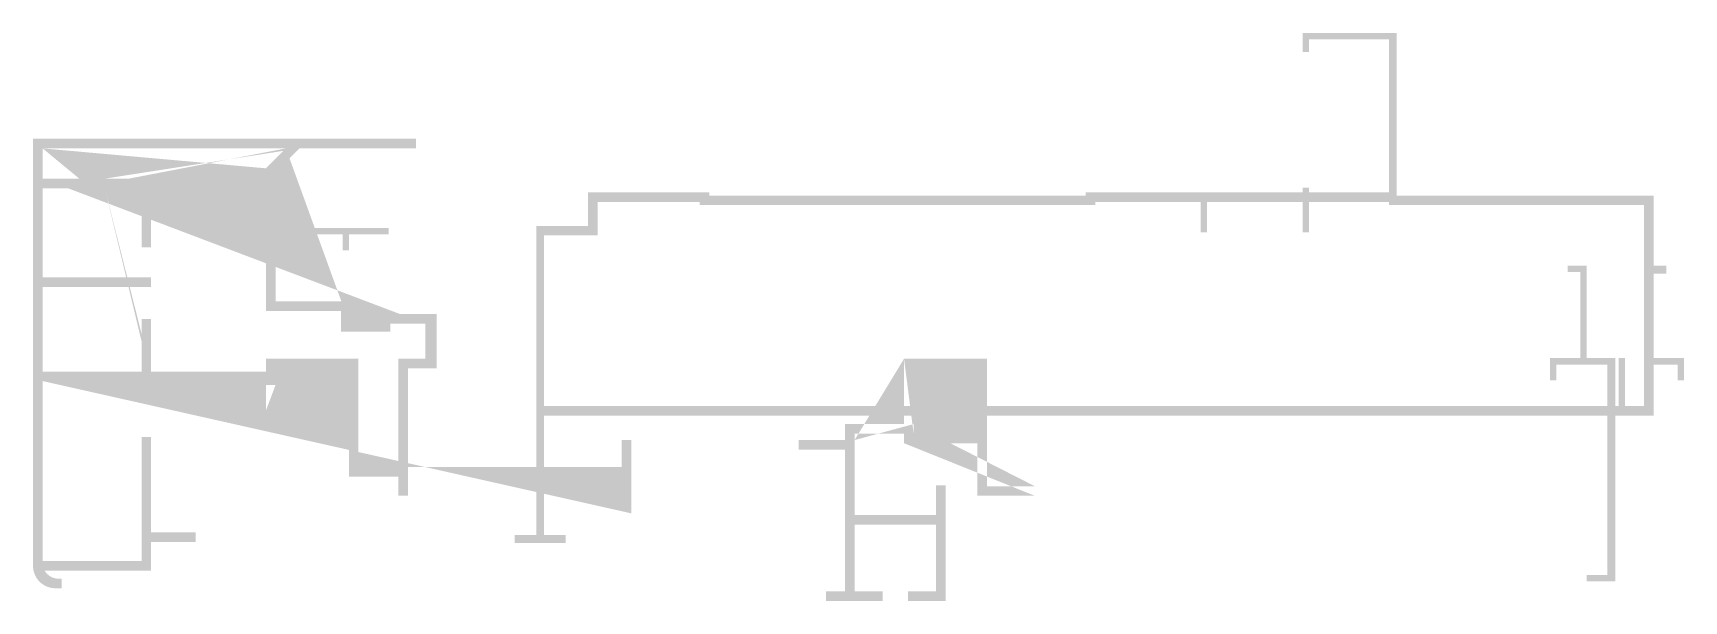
# Model space of a CAD drawing. Header units: millimetres. Extents: x 13424 to 65168, y 10376 to 28195.
import ezdxf

# ---------------------------------------------------------------- set-up
doc = ezdxf.new("R2010")
doc.units = ezdxf.units.MM
doc.layers.add('__覆盖_S30-colu_TEN25GL4_设计区$0$S_WALL_HACH', color=30, linetype='Continuous')
doc.layers.add('S_WALL_HACH', color=30, linetype='Continuous')

# ---------------------------------------------------------------- blocks, each defined once
blk = doc.blocks.new('1111')
at = {"layer": 'S_WALL_HACH'}
h = blk.add_hatch(color=256, dxfattribs=at)
h.dxf.hatch_style = 1
h.paths.add_polyline_path([(22596.56310282723, -3930.409339930135), (22696.56310282723, -3930.409339930135), (22696.56310282723, -2430.409339930135), (22896.56310282723, -2430.409339930135), (22896.56310282723, -3930.409339930135), (23496.56310282723, -3930.409339930135), (23496.56310282723, -2630.409339930135), (23496.56310282723, 2369.590660069865), (15496.56310282723, 2369.590660069865), (15496.56310282723, 2469.590660069865), (12996.56310282723, 2469.590660069865), (12996.56310282723, 1519.590660069865), (12796.56310282723, 1519.590660069865), (12796.56310282723, 2469.590660069865), (9796.563102827233, 2469.590660069865), (9796.563102827233, 1519.590660069865), (9596.563102827233, 1519.590660069865), (9596.563102827233, 2469.590660069865), (6296.563102827233, 2469.590660069865), (6296.563102827233, 2369.590660069865), (-6103.436897172767, 2369.590660069865), (-6103.436897172767, 2469.590660069865), (-9303.436897172767, 2469.590660069865), (-9303.436897172767, 1419.590660069865), (-10978.43689717277, 1419.590660069865), (-10978.43689717277, -3930.409339930135), (22346.56310282723, -3930.409339930135), (22346.56310282723, -2630.409339930135), (20746.56310282723, -2630.409339930135), (20746.56310282723, -3130.409339930135), (20546.56310282723, -3130.409339930135), (20546.56310282723, -2430.409339930135), (21496.56310282723, -2430.409339930135), (21496.56310282723, 269.5906600698654), (21096.56310282723, 269.5906600698654), (21096.56310282723, 469.5906600698654), (21696.56310282723, 469.5906600698654), (21696.56310282723, -2430.409339930135), (22596.56310282723, -2430.409339930135), (22596.56310282723, -9430.409339930135), (21696.56310282723, -9430.409339930135), (21696.56310282723, -9230.409339930135), (22346.56310282723, -9230.409339930135), (22346.56310282723, -4230.409339930135), (-10978.43689717277, -4230.409339930135), (-10978.43689717277, -7980.409339930135), (-10303.43689717277, -7980.409339930135), (-10303.43689717277, -8230.409339930135), (-11103.43689717277, -8230.409339930135), (-11903.43689717277, -8230.409339930135), (-11903.43689717277, -7980.409339930135), (-11228.43689717277, -7980.409339930135), (-11228.43689717277, 1719.590660069865), (-9603.436897172767, 1719.590660069865), (-9603.436897172767, 2769.590660069865), (-5803.436897172767, 2769.590660069865), (-5803.436897172767, 2669.590660069865), (5996.563102827233, 2669.590660069865), (5996.563102827233, 2769.590660069865), (9796.563102827233, 2769.590660069865), (12796.56310282723, 2769.590660069865), (12796.56310282723, 2919.590660069865), (12996.56310282723, 2919.590660069865), (12996.56310282723, 2769.590660069865), (15496.56310282723, 2769.590660069865), (15496.56310282723, 7569.590660069865), (12996.56310282723, 7569.590660069865), (12996.56310282723, 7169.590660069865), (12796.56310282723, 7169.590660069865), (12796.56310282723, 7769.590660069865), (15746.56310282723, 7769.590660069865), (15746.56310282723, 2669.590660069865), (23796.56310282723, 2669.590660069865), (23796.56310282723, 469.5906600698654), (24196.56310282723, 469.5906600698654), (24196.56310282723, 219.5906600698654), (23796.56310282723, 219.5906600698654), (23796.56310282723, -2430.409339930135), (24746.56310282723, -2430.409339930135), (24746.56310282723, -3130.409339930135), (24546.56310282723, -3130.409339930135), (24546.56310282723, -2630.409339930135), (23796.56310282723, -2630.409339930135), (23796.56310282723, -4230.409339930135), (22596.56310282723, -4230.409339930135), (22596.56310282723, -4180.409339930135)])

msp = doc.modelspace()

# ---------------------------------------------------------------- hatches: boundary and pattern name
at = {"layer": '__覆盖_S30-colu_TEN25GL4_设计区$0$S_WALL_HACH'}
h = msp.add_hatch(color=256, dxfattribs=at)
h.dxf.hatch_style = 1
edge = h.paths.add_edge_path()
edge.add_line((13723.88204084412, 17275.83145416423), (20723.88204084418, 17275.8302889443))
edge.add_line((20723.88204084418, 17275.8302889443), (20723.88204084412, 17150.83029727452))
edge.add_line((20723.88204084412, 17150.83029727452), (21023.88204084412, 17150.83029727452))
edge.add_line((21023.88204084412, 17150.83029727452), (21023.88204084412, 17675.83145416435))
edge.add_line((21023.88204084412, 17675.83145416435), (23323.88204084063, 17675.83145416423))
edge.add_line((23323.88204084063, 17675.83145416423), (23323.88204084063, 14275.83145416423))
edge.add_line((23323.88204084063, 14275.83145416423), (24873.88204084284, 14275.83145416423))
edge.add_line((24873.88204084284, 14275.83145416423), (24873.88204084284, 13675.48164694523))
edge.add_line((24873.88204084284, 13675.48164694523), (25173.88173362147, 13675.48164694523))
edge.add_line((25173.88173362147, 13675.48164694523), (25173.8820408429, 15425.83145416423))
edge.add_line((25173.8820408429, 15425.83145416423), (25174.46688401059, 16825.69777656009))
edge.add_line((25174.46688401059, 16825.69777656009), (24874.81101201411, 16825.69777656009))
edge.add_line((24874.81101201411, 16825.69777656009), (24874.63886849338, 14575.83145416435))
edge.add_line((24874.63886849338, 14575.83145416435), (23623.88204084063, 14575.83145416423))
edge.add_line((23623.88204084063, 14575.83145416423), (23623.88204084063, 17975.83145416423))
edge.add_line((23623.88204084063, 17975.83145416423), (20723.88204084412, 17975.83145416423))
edge.add_line((20723.88204084412, 17975.83145416423), (20723.88204084418, 17575.8302889443))
edge.add_line((20723.88204084418, 17575.8302889443), (17123.88204084412, 17575.8308882002))
edge.add_line((17123.88204084412, 17575.8308882002), (17123.88204084412, 19225.83164338488))
edge.add_line((17123.88204084412, 19225.83164338488), (16823.88204084412, 19225.83164338488))
edge.add_line((16823.88204084412, 19225.83164338488), (16823.88204084412, 17575.83093813818))
edge.add_line((16823.88204084412, 17575.83093813818), (13723.88204084412, 17575.83145416423))
edge.add_line((13723.88204084412, 17575.83145416423), (13723.88204084412, 20225.88196082076))
edge.add_line((13723.88204084412, 20225.88196082076), (17123.75114068389, 20225.88196082076))
edge.add_line((17123.75114068389, 20225.88196082076), (17123.75114068389, 20525.88196082076))
edge.add_line((17123.75114068389, 20525.88196082076), (13723.88204173127, 20525.88196082076))
edge.add_line((13723.88204173127, 20525.88196082076), (13723.8820420088, 23325.83145416423))
edge.add_line((13723.8820420088, 23325.83145416423), (16824.23887000134, 23325.83145416423))
edge.add_line((16824.23887000134, 23325.83145416423), (16824.23887000128, 21475.87959971081))
edge.add_line((16824.23887000128, 21475.87959971081), (17123.88204084412, 21475.87959971081))
edge.add_line((17123.88204084412, 21475.87959971081), (17123.88204084407, 22875.83145416423))
edge.add_line((17123.88204084407, 22875.83145416423), (17124.23887000128, 23325.83145416412))
edge.add_line((17124.23887000128, 23325.83145416412), (18673.88204084407, 23325.83145416423))
edge.add_line((18673.88204084407, 23325.83145416423), (18673.88204084412, 22725.83145416423))
edge.add_line((18673.88204084412, 22725.83145416423), (20723.88204084412, 22725.83145416423))
edge.add_line((20723.88204084412, 22725.83145416423), (20723.88204084412, 19475.83145416423))
edge.add_line((20723.88204084412, 19475.83145416423), (23073.88635530905, 19475.83145416423))
edge.add_line((23073.88635530905, 19475.83145416423), (23073.89570333867, 18825.83145416423))
edge.add_line((23073.89570333867, 18825.83145416423), (24623.88564329804, 18825.83145416423))
edge.add_line((24623.88564329804, 18825.83145416423), (24623.88564329804, 19075.73817652266))
edge.add_line((24623.88564329804, 19075.73817652266), (25723.88204084412, 19075.83145416423))
edge.add_line((25723.88204084412, 19075.83145416423), (25723.88204084412, 17975.83145416423))
edge.add_line((25723.88204084412, 17975.83145416423), (24874.63880970416, 17975.83145416423))
edge.add_line((24874.63880970416, 17975.83145416423), (24874.63904286089, 16825.69777656009))
edge.add_line((24874.63904286089, 16825.69777656009), (25174.63885316387, 16825.69777656009))
edge.add_line((25174.63885316387, 16825.69777656009), (25174.63880970416, 17675.83145416423))
edge.add_line((25174.63880970416, 17675.83145416423), (26073.88204084412, 17675.83145416423))
edge.add_line((26073.88204084412, 17675.83145416423), (26073.88204084412, 19375.73817652289))
edge.add_line((26073.88204084412, 19375.73817652289), (24323.88564329804, 19375.73817652254))
edge.add_line((24323.88564329804, 19375.73817652254), (24323.88564329804, 19125.83145416412))
edge.add_line((24323.88564329804, 19125.83145416412), (23323.88204084412, 19125.83145416423))
edge.add_line((23323.88204084412, 19125.83145416423), (23323.88204084412, 19775.83145416423))
edge.add_line((23323.88204084412, 19775.83145416423), (21023.88204084412, 19775.83145416423))
edge.add_line((21023.88204084412, 19775.83145416423), (21023.88204084412, 21875.83145416423))
edge.add_line((21023.88204084412, 21875.83145416423), (23123.8820408443, 21875.83145416435))
edge.add_line((23123.8820408443, 21875.83145416435), (23123.88204084412, 21375.77534745133))
edge.add_line((23123.88204084412, 21375.77534745133), (23323.88204084412, 21375.77534745133))
edge.add_line((23323.88204084412, 21375.77534745133), (23323.88204084436, 21875.83145416423))
edge.add_line((23323.88204084436, 21875.83145416423), (24573.88204091095, 21875.83145416423))
edge.add_line((24573.88204091095, 21875.83145416423), (24573.88204091095, 22075.83145416423))
edge.add_line((24573.88204091095, 22075.83145416423), (21023.88204084412, 22075.83145416435))
edge.add_line((21023.88204084412, 22075.83145416435), (21023.88204084412, 23825.71451170929))
edge.add_line((21023.88204084412, 23825.71451170929), (21773.9989833046, 24575.83145416423))
edge.add_line((21773.9989833046, 24575.83145416423), (23923.88204095582, 24575.83145416423))
edge.add_line((23923.88204095582, 24575.83145416423), (23923.88204095582, 24875.83145416423))
edge.add_line((23923.88204095582, 24875.83145416423), (21649.73491459334, 24875.83145416423))
edge.add_line((21649.73491459334, 24875.83145416423), (20723.88204084412, 23949.97858042188))
edge.add_line((20723.88204084412, 23949.97858042188), (20723.88204084407, 23025.83145416412))
edge.add_line((20723.88204084407, 23025.83145416412), (18973.88204084412, 23025.83145416412))
edge.add_line((18973.88204084412, 23025.83145416412), (18973.88204084412, 23625.83145416423))
edge.add_line((18973.88204084412, 23625.83145416423), (13423.8820349701, 23625.83145416423))
edge.add_line((13423.8820349701, 23625.83145416423), (13423.88204084412, 11475.8314538257))
edge.add_arc((14123.88204084407, 11475.83145416423), 699.9999999999418, 180.0000000277095, 192.3736251099166)
edge.add_arc((14123.88204084389, 11475.831454164), 699.9999999997397, 192.373625109901, 268.2519906210474)
edge.add_line((14102.52939029085, 10776.1571983035), (14323.88204084412, 10775.83145416423))
edge.add_line((14323.88204084412, 10775.83145416423), (14323.88204084412, 11075.83145416423))
edge.add_line((14323.88204084412, 11075.83145416423), (14237.48636014713, 11076.01656593429))
edge.add_arc((14223.88204084412, 11575.83145416423), 500.0000000000084, 209.9999999900959, 271.559132572364, ccw=False)
edge.add_arc((14223.88204084418, 11575.83145416435), 500.000000000099, 180.0000000000134, 209.9999999901041, ccw=False)
edge.add_line((13723.88204084412, 11575.83145416423), (13723.88204084412, 17275.83145416423))
h = msp.add_hatch(color=256, dxfattribs=at)
h.dxf.hatch_style = 1
h.paths.add_polyline_path([(20723.88204095286, 17150.90948432835), (21023.8028279292, 17150.90948432835), (21023.8028279292, 16350.90948432835), (20723.88204095286, 16350.90948432835)], flags=0)
edge = h.paths.add_edge_path(flags=16)
edge.add_line((20723.88204095286, 17150.90948432835), (21023.8918775178, 17150.90948432835))
edge.add_line((21023.90446995397, 16350.90948432835), (20723.88204095286, 17150.90948432835))
edge.add_line((20723.88204095571, 16350.90948432835), (21023.90446995397, 16350.90948432835))
edge.add_line((21023.8918775178, 17150.90948432835), (20723.88204095571, 16350.90948432835))
edge = h.paths.add_edge_path(flags=16)
edge.add_line((21023.90446995397, 16350.90948432835), (20723.88204095286, 17150.90948432835))
edge.add_line((20723.88204095286, 16350.90948432835), (20723.88204095286, 17150.90948432835))
edge.add_line((20723.88204095571, 16350.90948432835), (21023.90446995397, 16350.90948432835))
edge = h.paths.add_edge_path(flags=0)
edge.add_line((20723.88204095286, 17150.90948432835), (21023.8028279292, 17150.90948432835))
edge.add_line((20723.88204095286, 17150.90948432835), (21023.8918775178, 17150.90948432835))
edge.add_line((21023.8918775178, 17150.90948432835), (20723.88204095571, 16350.90948432835))
edge.add_line((21023.8028279292, 16350.90948432835), (20723.88204095286, 16350.90948432835))
edge.add_line((21023.8028279292, 17150.90948432835), (21023.8028279292, 16350.90948432835))
edge = h.paths.add_edge_path()
edge.add_line((18523.88204084412, 12225.84453350748), (17123.88204084412, 12225.81068179163))
edge.add_line((17123.88204084412, 12225.81068179163), (17123.88204077526, 11325.83145420847))
edge.add_line((17123.88204077526, 11325.83145420847), (13439.99232426926, 11325.83145423699))
edge.add_arc((14111.23336421722, 11473.78914769168), 687.3543574917135, 179.8297591672608, 192.4305931148585, ccw=False)
edge.add_line((13423.8820408443, 11475.83145529311), (13423.8820408443, 24875.43904957385))
edge.add_line((13423.8820408443, 24875.43904957385), (25423.88969883724, 24875.92966084147))
edge.add_line((25423.88969883724, 24875.92966084147), (25423.87438522268, 24575.7753475653))
edge.add_line((25423.87438522268, 24575.7753475653), (21773.9665597399, 24575.83145413059))
edge.add_line((20723.88564329798, 23949.92247381958), (20723.8932364512, 23025.82754167891))
edge.add_line((20723.8932364512, 23025.82754167891), (18974.02629860037, 23025.82754167891))
edge.add_line((18974.02629860037, 23025.82754167891), (18974.02629859903, 23625.82754138217))
edge.add_line((18974.02629859903, 23625.82754138217), (15673.8820408443, 23625.82466936111))
edge.add_line((21773.96800784126, 24575.83145413059), (21023.88622405054, 23825.70620064635))
edge.add_line((21023.88622405054, 23825.70620064635), (21023.89440543851, 22075.79180772789))
edge.add_line((21023.89440543851, 22075.79180772789), (24573.84391391854, 22075.7934545743))
edge.add_line((24573.84391391854, 22075.7934545743), (24573.8449340401, 21875.79345457745))
edge.add_line((24573.8449340401, 21875.79345457745), (23323.86949085339, 21875.7870789431))
edge.add_line((23323.86949085339, 21875.7870789431), (23323.85067218199, 21375.78707884334))
edge.add_line((23323.85067218199, 21375.78707884334), (23123.87178612943, 21375.78605882952))
edge.add_line((23123.87178612943, 21375.78605882952), (23123.84493405832, 21875.78605869634))
edge.add_line((23123.84493405832, 21875.78605869634), (21023.87132991641, 21875.77534742036))
edge.add_line((21023.87132991641, 21875.77534742036), (21023.88204119244, 19775.7753474476))
edge.add_line((21023.88204119244, 19775.7753474476), (23323.85564523737, 19775.80353910429))
edge.add_line((23323.85564523737, 19775.80353910429), (23323.88878773648, 19125.77535889426))
edge.add_line((21349.79270048148, 24575.82953099825), (20723.88564329798, 23949.92247381958))
edge.add_line((13723.91184440535, 24575.45383044251), (21349.79270048148, 24575.82953099825))
edge.add_line((14873.8820408443, 23325.83057832217), (13723.8820408443, 23325.83145420882))
edge.add_line((13723.8820408443, 23325.83145420882), (13723.8820408443, 20525.83145423292))
edge.add_line((13723.8820408443, 20525.83145423292), (17123.79468073469, 20525.8314542328))
edge.add_line((17123.79468073469, 20525.8314542328), (17123.79468073469, 20225.83145423303))
edge.add_line((17123.79468073469, 20225.83145423303), (13723.88384146977, 20225.83145423303))
edge.add_line((13723.88384146977, 20225.83145423303), (13723.88391008123, 17575.83145405306))
edge.add_line((13723.88391008123, 17575.83145405306), (16823.88210987626, 17575.83131534175))
edge.add_line((16823.88210987626, 17575.83131534175), (16823.88204126479, 19225.83131549775))
edge.add_line((16823.88204126479, 19225.83131549775), (17123.71006502624, 19225.83114925574))
edge.add_line((17123.71006502624, 19225.83114925574), (17123.70780084818, 17575.83148688916))
edge.add_line((15673.8820408443, 23325.82996900973), (16823.88204126491, 23325.82909312309))
edge.add_line((16823.88204126491, 23325.82909312309), (16823.88204126479, 21475.82909313287))
edge.add_line((16823.88204126479, 21475.82909313287), (17123.88204095676, 21475.82909312285))
edge.add_line((17123.88204095676, 21475.82909312285), (17123.88204126491, 23325.82909309352))
edge.add_line((17123.88204126491, 23325.82909309352), (18673.88204084412, 23325.83145390986))
edge.add_line((18673.88204084412, 23325.83145390986), (18673.88459181885, 22725.82903089607))
edge.add_line((18673.88459181885, 22725.82903089607), (20123.7854467532, 22725.82903089607))
edge.add_line((20123.7854467532, 22725.82903089607), (20723.88204091706, 22725.83145420696))
edge.add_line((20723.88204091706, 22725.83145420696), (20723.86415488314, 19475.8314212634))
edge.add_line((20723.86415488314, 19475.8314212634), (23123.88173231436, 19475.78605885257))
edge.add_line((23123.88173231436, 19475.78605885257), (23123.85451911134, 18825.7753611916))
edge.add_line((23123.85451911134, 18825.7753611916), (24623.88564329816, 18825.77534396411))
edge.add_line((24623.88564329816, 18825.77534396411), (24623.8856432981, 19075.775018316))
edge.add_line((24623.8856432981, 19075.775018316), (25723.8987683981, 19075.7726039103))
edge.add_line((13723.91066767881, 23625.82297235692), (13723.91184440535, 24575.45383044251))
edge.add_line((14873.8820408443, 23625.82397314406), (13723.91066767881, 23625.82297235692))
edge.add_line((14873.8820408443, 23325.83057832217), (14873.8820408443, 23625.82397314406))
edge.add_line((15673.8820408443, 23625.82466936111), (15673.8820408443, 23325.82996900973))
edge.add_line((17123.70738917938, 17275.83148688939), (17123.70738917933, 17275.83145420253))
edge.add_line((17123.70738917933, 17275.83145420253), (13723.79080583918, 17275.83145421278))
edge.add_line((17123.32170978299, 17575.83148741897), (20723.8820409528, 17575.82654662419))
edge.add_line((20723.8820409528, 17575.82654662419), (20723.88204095286, 17975.91429646465))
edge.add_line((20723.88204095286, 17975.91429646465), (23623.89638814237, 17975.83145415306))
edge.add_line((23623.89638814237, 17975.83145415306), (23623.89638814231, 17675.8314542044))
edge.add_line((23623.89638814231, 17675.8314542044), (23623.8873726608, 17675.83145447494))
edge.add_line((23623.8873726608, 17675.83145447494), (23623.89584171568, 14575.8314874057))
edge.add_line((23623.89584171568, 14575.8314874057), (31873.88204085978, 14575.83148731967))
edge.add_line((31873.88204085978, 14575.83148731967), (31873.88204086857, 15425.83145416412))
edge.add_line((31873.88204086857, 15425.83145416412), (32173.88204083964, 15425.83145416412))
edge.add_line((32173.88204083964, 15425.83145416412), (32173.88204083993, 13125.83148741932))
edge.add_line((13723.88210975588, 17275.83145829185), (13723.88204084412, 11625.83145420847))
edge.add_line((13723.88204084412, 11625.83145420847), (16823.88204084412, 11625.83145420847))
edge.add_line((16823.88204084412, 11625.83145420847), (16823.88204084412, 15525.83145416423))
edge.add_line((16823.88204084412, 15525.83145416423), (17123.88204084412, 15525.83145416423))
edge.add_line((17123.88204084412, 15525.83145416423), (17123.88204084412, 12525.8170327117))
edge.add_line((17123.88204084412, 12525.8170327117), (18523.88204084412, 12525.85562251578))
h = msp.add_hatch(color=256, dxfattribs=at)
h.dxf.hatch_style = 1
h.paths.add_polyline_path([(41723.88204089465, 15325.83145416423), (41723.88204089418, 15625.83145416423)], flags=17)
h.paths.add_polyline_path([(41723.88204089465, 15325.83145416423), (40723.91426984104, 15325.83145416284)], flags=17)
edge = h.paths.add_edge_path()
edge.add_line((40723.88204084808, 15325.83154594956), (40723.88204084767, 15625.83146565722))
edge.add_line((40723.88204084767, 15625.83146565722), (39173.88204083545, 15625.83146565396))
edge.add_line((39173.88204083545, 15625.83146565396), (39173.88204084063, 13075.58870559721))
edge.add_line((39173.88204084063, 13075.58870559721), (41723.86713237892, 13075.60415738728))
edge.add_line((41723.86713237892, 13075.60415738728), (41723.86211607215, 14000.83024136175))
edge.add_line((41723.86211607215, 14000.83024136175), (42023.86211606773, 14000.83186787448))
edge.add_line((42023.86211606773, 14000.83186787448), (42023.8817697615, 10375.83228266903))
edge.add_line((42023.8817697615, 10375.83228266903), (40848.88214669918, 10375.83145416423))
edge.add_line((40848.88214669918, 10375.83145416423), (40848.88193516602, 10675.83145416423))
edge.add_line((40848.88193516602, 10675.83145416423), (41723.88014324551, 10675.83207113482))
edge.add_line((41723.88014324551, 10675.83207113482), (41723.86875889171, 12775.6041573917))
edge.add_line((41723.86875889171, 12775.6041573917), (39173.88204084121, 12775.59033210506))
edge.add_line((39173.88204084121, 12775.59033210506), (39173.88204084546, 10675.83145416412))
edge.add_line((39173.88204084546, 10675.83145416412), (40048.88204084535, 10675.83145416423))
edge.add_line((40048.88204084535, 10675.83145416423), (40048.8820409326, 10375.83145416423))
edge.add_line((40048.8820409326, 10375.83145416423), (38273.88204084546, 10375.83145416423))
edge.add_line((38273.88204084546, 10375.83145416423), (38273.88204090449, 10675.83145416423))
edge.add_line((38273.88204090449, 10675.83145416423), (38873.88204084546, 10675.83145416423))
edge.add_line((38873.88204084546, 10675.83145416423), (38873.8820408365, 15125.83145416086))
edge.add_line((38873.8820408365, 15125.83145416086), (37423.88204083656, 15125.83145414514))
edge.add_line((37423.88204083656, 15125.83145414514), (37423.88204083656, 15425.83145414514))
edge.add_line((37423.88204083656, 15425.83145414514), (38873.88204083592, 15425.83145416086))
edge.add_line((38873.88204083592, 15425.83145416086), (38873.88204083487, 15925.83146565338))
edge.add_line((38873.88204083487, 15925.83146565338), (40723.88204084727, 15925.8314656571))
edge.add_line((40723.88204084727, 15925.8314656571), (40723.88204084436, 17975.84009410534))
edge.add_line((41023.88204084767, 15625.8314656578), (41023.91426984157, 15625.83146565768))
edge.add_line((41023.88204084721, 15925.8314656578), (41023.91426984099, 15925.83146565768))
edge.add_line((39173.88706849946, 15425.83145416412), (39173.88204083586, 15425.831454164))
edge.add_line((40723.88204084447, 17975.83145416423), (43323.88204088336, 17975.83145416423))
edge.add_line((43323.88204103324, 16350.83145521791), (43323.88204103324, 13975.83145416423))
edge.add_line((43323.88204103324, 13975.83145416423), (44823.88167939347, 13975.83145416423))
edge.add_line((42173.88204084849, 15325.83145416423), (43023.88204096956, 15325.83145416423))
edge.add_line((43023.88204096956, 15325.83145416423), (43023.88204104739, 13675.83145416423))
edge.add_line((43023.88204104739, 13675.83145416423), (44823.88167939347, 13675.83145416423))
h = msp.add_hatch(color=256, dxfattribs=at)
h.dxf.hatch_style = 1
h.paths.add_polyline_path([(41723.88204089465, 15325.83145416423), (40723.91426984104, 15325.83145416284)])

# ---------------------------------------------------------------- block references
msp.add_blockref('1111', (40421.88499091176, 20425.71051865359))

doc.saveas('drawing.dxf')
